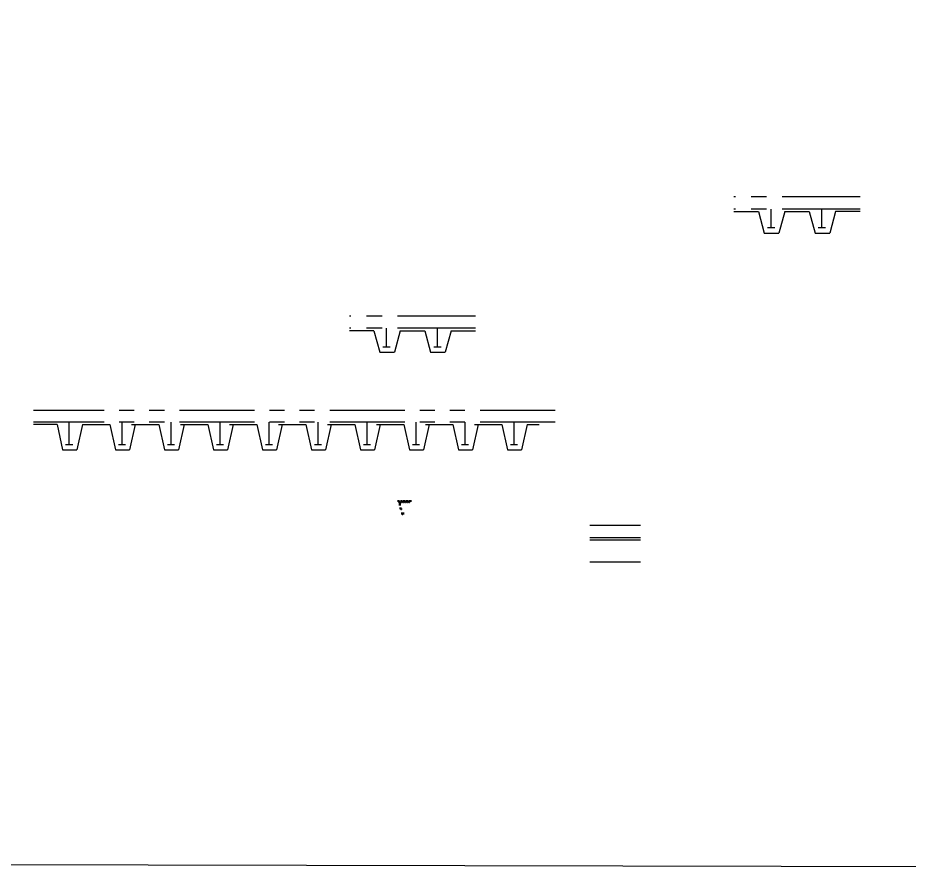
# Model space of a CAD drawing. Header units: millimetres. Extents: x -855187 to 47266, y -116283 to 213088.
# Drawn here: x -786779 to -694529, y -116283 to -27855 of the extents above; entities that cross this region are included whole.
import ezdxf

# ---------------------------------------------------------------- set-up
doc = ezdxf.new("R2010")
doc.units = ezdxf.units.MM
doc.header["$LTSCALE"] = 10
doc.linetypes.add('PHANTOM', pattern=[63.5, 31.75, -6.35, 6.35, -6.35, 6.35, -6.35])
doc.layers.add('_P16_製品寸法', color=9, linetype='Continuous')
doc.layers.add('_別途', color=6, linetype='PHANTOM')

# ---------------------------------------------------------------- blocks, each defined once
blk = doc.blocks.new('*U191')
at = {"layer": '_別途'}
for p, q in [((207, 60), (0, 60)), ((207, 10), (0, 10)), ((0, 0), (100, 0)), ((100, 0), (123.5, -88)), ((151.5, -65), (151.5, 10)), ((207, 0), (183.5, -88)), ((123.5, -88), (183.5, -88)), ((136.5, -65), (166.5, -65))]:
    blk.add_line(p, q, dxfattribs=at)
blk = doc.blocks.new('*U190')
at = {"layer": '_別途'}
for p, q in [((207, 60), (0, 60)), ((207, 10), (0, 10)), ((207, 0), (0, 0)), ((0, -88), (207, -88))]:
    blk.add_line(p, q, dxfattribs=at)
blk = doc.blocks.new('SAN_DEKKI_Y2')
at = {"layer": '_別途'}
for p, q in [((207, 60), (-100, 60)), ((51.5, 10), (-100, 10)), ((-100, 0), (0, 0)), ((0, 0), (23.5, -88)), ((51.5, -65), (51.5, 10)), ((207, 10), (51.5, 10)), ((107, 0), (83.5, -88)), ((107, 0), (207, 0)), ((23.5, -88), (83.5, -88)), ((36.5, -65), (66.5, -65))]:
    blk.add_line(p, q, dxfattribs=at)
blk = doc.blocks.new('*U189')
at = {"layer": '_別途'}
for p, q in [((1451, 60), (0, 60)), ((1451, 10), (0, 10)), ((100, 0), (0, 0)), ((100, 0), (123.5, -88)), ((151.5, -65), (151.5, 10)), ((207, 0), (183.5, -88)), ((207, 0), (257, 0)), ((257, 0), (307, 0)), ((307, 0), (330.5, -88)), ((358.5, -65), (358.5, 10)), ((414, 0), (390.5, -88)), ((414, 0), (464, 0)), ((464, 0), (514, 0)), ((514, 0), (537.5, -88)), ((565.5, -65), (565.5, 10)), ((621, 0), (597.5, -88)), ((621, 0), (671, 0)), ((671, 0), (721, 0)), ((721, 0), (744.5, -88)), ((772.5, -65), (772.5, 10)), ((828, 0), (804.5, -88)), ((828, 0), (878, 0)), ((878, 0), (928, 0)), ((928, 0), (951.5, -88)), ((979.5, -65), (979.5, 10)), ((1035, 0), (1011.5, -88)), ((1035, 0), (1085, 0)), ((1085, 0), (1135, 0)), ((1135, 0), (1158.5, -88)), ((1186.5, -65), (1186.5, 10)), ((1242, 0), (1218.5, -88)), ((1242, 0), (1292, 0)), ((123.5, -88), (183.5, -88)), ((136.5, -65), (166.5, -65)), ((330.5, -88), (390.5, -88)), ((343.5, -65), (373.5, -65)), ((537.5, -88), (597.5, -88)), ((550.5, -65), (580.5, -65)), ((744.5, -88), (804.5, -88)), ((757.5, -65), (787.5, -65)), ((951.5, -88), (1011.5, -88)), ((964.5, -65), (994.5, -65)), ((1158.5, -88), (1218.5, -88)), ((1171.5, -65), (1201.5, -65))]:
    blk.add_line(p, q, dxfattribs=at)
blk = doc.blocks.new('*U186')
at = {"layer": '_別途'}
for p, q in [((2204.3, 60), (0, 60)), ((2204.3, 10), (0, 10)), ((100, 0), (0, 0)), ((100, 0), (123.5, -106.7)), ((151.5, -83.7), (151.5, 10)), ((207, 0), (183.5, -106.7)), ((207, 0), (323, 0)), ((323, 0), (346.5, -106.7)), ((374.5, -83.7), (374.5, 10)), ((430, 0), (406.5, -106.7)), ((414, 0), (530, 0)), ((430, 0), (480, 0)), ((530, 0), (553.5, -106.7)), ((581.5, -83.7), (581.5, 10)), ((637, 0), (613.5, -106.7)), ((621, 0), (737, 0)), ((637, 0), (687, 0)), ((737, 0), (760.5, -106.7)), ((788.5, -83.7), (788.5, 10)), ((844, 0), (820.5, -106.7)), ((828, 0), (944, 0)), ((844, 0), (894, 0)), ((944, 0), (967.5, -106.7)), ((995.5, -83.7), (995.5, 10)), ((1051, 0), (1027.5, -106.7)), ((1035, 0), (1151, 0)), ((1051, 0), (1101, 0)), ((1151, 0), (1174.5, -106.7)), ((1202.5, -83.7), (1202.5, 10)), ((1258, 0), (1234.5, -106.7)), ((1242, 0), (1358, 0)), ((1258, 0), (1308, 0)), ((1358, 0), (1381.5, -106.7)), ((1409.5, -83.7), (1409.5, 10)), ((1465, 0), (1441.5, -106.7)), ((1449, 0), (1565, 0)), ((1465, 0), (1515, 0)), ((1565, 0), (1588.5, -106.7)), ((1616.5, -83.7), (1616.5, 10)), ((1672, 0), (1648.5, -106.7)), ((1656, 0), (1772, 0)), ((1672, 0), (1722, 0)), ((1772, 0), (1795.5, -106.7)), ((1823.5, -83.7), (1823.5, 10)), ((1879, 0), (1855.5, -106.7)), ((1863, 0), (1979, 0)), ((1879, 0), (1929, 0)), ((1979, 0), (2002.5, -106.7)), ((2030.5, -83.7), (2030.5, 10)), ((2086, 0), (2062.5, -106.7)), ((2086, 0), (2136, 0)), ((123.5, -106.7), (183.5, -106.7)), ((136.5, -83.7), (166.5, -83.7)), ((346.5, -106.7), (406.5, -106.7)), ((359.5, -83.7), (389.5, -83.7)), ((553.5, -106.7), (613.5, -106.7)), ((566.5, -83.7), (596.5, -83.7)), ((760.5, -106.7), (820.5, -106.7)), ((773.5, -83.7), (803.5, -83.7)), ((967.5, -106.7), (1027.5, -106.7)), ((980.5, -83.7), (1010.5, -83.7)), ((1174.5, -106.7), (1234.5, -106.7)), ((1187.5, -83.7), (1217.5, -83.7)), ((1381.5, -106.7), (1441.5, -106.7)), ((1394.5, -83.7), (1424.5, -83.7)), ((1588.5, -106.7), (1648.5, -106.7)), ((1601.5, -83.7), (1631.5, -83.7)), ((1795.5, -106.7), (1855.5, -106.7)), ((1808.5, -83.7), (1838.5, -83.7)), ((2002.5, -106.7), (2062.5, -106.7)), ((2015.5, -83.7), (2045.5, -83.7))]:
    blk.add_line(p, q, dxfattribs=at)
blk = doc.blocks.new('*U187')
blk.add_line((0, 88), (0, 88))
blk.add_line((0, 88), (0, 88))
at = {"layer": '_別途'}
for p, q in [((514, 148), (0, 148)), ((514, 98), (0, 98)), ((100, 88), (0, 88)), ((100, 88), (123.5, 0)), ((151.5, 23), (151.5, 98)), ((207, 88), (183.5, 0)), ((207, 88), (307, 88)), ((307, 88), (330.5, 0)), ((307, 88), (330.5, 0)), ((358.5, 23), (358.5, 98)), ((358.5, 23), (358.5, 98)), ((414, 88), (390.5, 0)), ((414, 88), (390.5, 0)), ((414, 88), (514, 88)), ((123.5, 0), (183.5, 0)), ((136.5, 23), (166.5, 23)), ((330.5, 0), (390.5, 0)), ((330.5, 0), (390.5, 0)), ((343.5, 23), (373.5, 23)), ((343.5, 23), (373.5, 23))]:
    blk.add_line(p, q, dxfattribs=at)
blk = doc.blocks.new('*U193')
blk.add_line((0, 88), (0, 88))
blk.add_line((0, 88), (0, 88))
at = {"layer": '_別途'}
for p, q in [((0, 148), (-514, 148)), ((0, 98), (-514, 98)), ((-514, 88), (-414, 88)), ((-414, 88), (-390.5, 0)), ((-414, 88), (-390.5, 0)), ((-362.5, 23), (-362.5, 98)), ((-362.5, 23), (-362.5, 98)), ((-307, 88), (-330.5, 0)), ((-307, 88), (-330.5, 0)), ((-307, 88), (-207, 88)), ((-207, 88), (-183.5, 0)), ((-155.5, 23), (-155.5, 98)), ((-100, 88), (-123.5, 0)), ((0, 88), (-100, 88)), ((-390.5, 0), (-330.5, 0)), ((-377.5, 23), (-347.5, 23)), ((-377.5, 23), (-347.5, 23)), ((-183.5, 0), (-123.5, 0)), ((-170.5, 23), (-140.5, 23)), ((-390.5, 0), (-330.5, 0))]:
    blk.add_line(p, q, dxfattribs=at)
blk = doc.blocks.new('*U192')
at = {"layer": '_別途'}
for p, q in [((207, 148), (0, 148)), ((207, 98), (0, 98)), ((207, 88), (0, 88)), ((0, 0), (207, 0))]:
    blk.add_line(p, q, dxfattribs=at)

msp = doc.modelspace()

# ---------------------------------------------------------------- linework, layer by layer
at = {"layer": '_P16_製品寸法'}
msp.add_lwpolyline([(-429423, -116283), (-855187, -115392), (-855090, 172860), (-429327, 171970)], close=True, dxfattribs=at)

# ---------------------------------------------------------------- block references
for name, p, xscale, yscale, zscale in [('*U193', (-699608, -50147), 25.4, 25.4, 25.4), ('*U187', (-752459, -62477), 25.4, 25.4, 25.4), ('*U186', (-785172, -69955), 24.5, 24.5, 24.5), ('*U192', (-727586, -84170), 25.4, 25.4, 25.4)]:
    msp.add_blockref(name, p, dxfattribs=dict(xscale=xscale, yscale=yscale, zscale=zscale))
for name, p in [('*U189', (-747477, -77923)), ('*U190', (-747346, -78178)), ('*U191', (-747266, -78652)), ('SAN_DEKKI_Y2', (-747016, -79187))]:
    msp.add_blockref(name, p)

doc.saveas('drawing.dxf')
